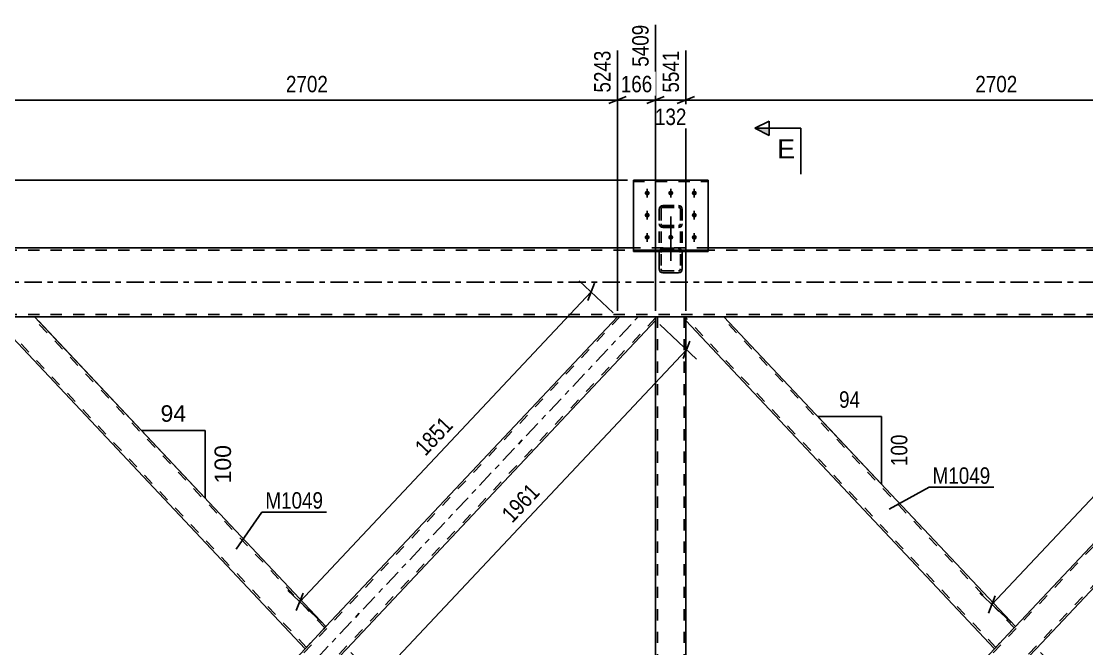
# Model space of a CAD drawing. Header units: millimetres. Extents: x -76 to 765, y -395 to 199.
# Drawn here: x 106 to 291.4, y -63.8 to 45.4 of the extents above; entities that cross this region are included whole.
import ezdxf

# ---------------------------------------------------------------- set-up
doc = ezdxf.new("R2010")
doc.units = ezdxf.units.MM
doc.linetypes.add('DXK_LINE_DOT2', pattern=[3.9198, 1.9599, -1.9599])
doc.linetypes.add('DXK_LINE_DOT3', pattern=[5.9187, 2.979, -0.9799, 0.9799, -0.9799])
doc.styles.add('Arial', font='ARIAL.TTF', dxfattribs={"height": 0.2})
doc.styles.add('Arial Narrow', font='ARIALN.TTF', dxfattribs={"height": 0.2})

# ---------------------------------------------------------------- blocks, each defined once
blk = doc.blocks.new('Bolt-761551795-4769 - 4757')
at = {"color": 1, "linetype": 'DXK_LINE_DOT2'}
for p, q in [((214.91, 15.91), (214.91, 14.77)), ((219.01, 15.91), (219.01, 14.77)), ((223.11, 15.91), (223.11, 14.77)), ((214.91, 12.06), (214.91, 10.92)), ((223.11, 12.06), (223.11, 10.92)), ((214.91, 8.2), (214.91, 7.07)), ((219.01, 8.2), (219.01, 7.07)), ((223.11, 8.2), (223.11, 7.07))]:
    blk.add_line(p, q, dxfattribs=at)
blk = doc.blocks.new('Bolt-761551795-4940 - 4757')
at = {"linetype": 'Continuous'}
for points in [[(214.91, 15.12), (214.82, 15.13), (214.73, 15.16), (214.65, 15.2), (214.58, 15.26), (214.53, 15.33), (214.49, 15.41), (214.47, 15.49), (214.47, 15.58), (214.49, 15.66), (214.53, 15.74), (214.58, 15.81), (214.65, 15.87), (214.73, 15.91), (214.82, 15.94), (214.91, 15.95), (215, 15.94), (215.09, 15.91), (215.17, 15.87), (215.24, 15.81), (215.29, 15.74), (215.33, 15.66), (215.35, 15.58), (215.35, 15.49), (215.33, 15.41), (215.29, 15.33), (215.24, 15.26), (215.17, 15.2), (215.09, 15.16), (215, 15.13)], [(219.01, 15.12), (218.92, 15.13), (218.83, 15.16), (218.75, 15.2), (218.68, 15.26), (218.63, 15.33), (218.59, 15.41), (218.57, 15.49), (218.57, 15.58), (218.59, 15.66), (218.63, 15.74), (218.68, 15.81), (218.75, 15.87), (218.83, 15.91), (218.92, 15.94), (219.01, 15.95), (219.1, 15.94), (219.19, 15.91), (219.27, 15.87), (219.34, 15.81), (219.39, 15.74), (219.43, 15.66), (219.45, 15.58), (219.45, 15.49), (219.43, 15.41), (219.39, 15.33), (219.34, 15.26), (219.27, 15.2), (219.19, 15.16), (219.1, 15.13)], [(223.11, 15.12), (223.02, 15.13), (222.93, 15.16), (222.85, 15.2), (222.78, 15.26), (222.73, 15.33), (222.69, 15.41), (222.67, 15.49), (222.67, 15.58), (222.69, 15.66), (222.73, 15.74), (222.78, 15.81), (222.85, 15.87), (222.93, 15.91), (223.02, 15.94), (223.11, 15.95), (223.2, 15.94), (223.29, 15.91), (223.37, 15.87), (223.44, 15.81), (223.49, 15.74), (223.53, 15.66), (223.55, 15.58), (223.55, 15.49), (223.53, 15.41), (223.49, 15.33), (223.44, 15.26), (223.37, 15.2), (223.29, 15.16), (223.2, 15.13)], [(214.91, 11.27), (214.82, 11.28), (214.73, 11.31), (214.65, 11.35), (214.58, 11.41), (214.53, 11.48), (214.49, 11.56), (214.47, 11.64), (214.47, 11.73), (214.49, 11.81), (214.53, 11.89), (214.58, 11.96), (214.65, 12.02), (214.73, 12.06), (214.82, 12.09), (214.91, 12.1), (215, 12.09), (215.09, 12.06), (215.17, 12.02), (215.24, 11.96), (215.29, 11.89), (215.33, 11.81), (215.35, 11.73), (215.35, 11.64), (215.33, 11.56), (215.29, 11.48), (215.24, 11.41), (215.17, 11.35), (215.09, 11.31), (215, 11.28)], [(223.11, 11.27), (223.02, 11.28), (222.93, 11.31), (222.85, 11.35), (222.78, 11.41), (222.73, 11.48), (222.69, 11.56), (222.67, 11.64), (222.67, 11.73), (222.69, 11.81), (222.73, 11.89), (222.78, 11.96), (222.85, 12.02), (222.93, 12.06), (223.02, 12.09), (223.11, 12.1), (223.2, 12.09), (223.29, 12.06), (223.37, 12.02), (223.44, 11.96), (223.49, 11.89), (223.53, 11.81), (223.55, 11.73), (223.55, 11.64), (223.53, 11.56), (223.49, 11.48), (223.44, 11.41), (223.37, 11.35), (223.29, 11.31), (223.2, 11.28)], [(214.91, 7.42), (214.82, 7.43), (214.73, 7.45), (214.65, 7.5), (214.58, 7.55), (214.53, 7.62), (214.49, 7.7), (214.47, 7.79), (214.47, 7.87), (214.49, 7.96), (214.53, 8.04), (214.58, 8.11), (214.65, 8.16), (214.73, 8.21), (214.82, 8.23), (214.91, 8.24), (215, 8.23), (215.09, 8.21), (215.17, 8.16), (215.24, 8.11), (215.29, 8.04), (215.33, 7.96), (215.35, 7.87), (215.35, 7.79), (215.33, 7.7), (215.29, 7.62), (215.24, 7.55), (215.17, 7.5), (215.09, 7.45), (215, 7.43)], [(219.01, 7.42), (218.92, 7.43), (218.83, 7.45), (218.75, 7.5), (218.68, 7.55), (218.63, 7.62), (218.59, 7.7), (218.57, 7.79), (218.57, 7.87), (218.59, 7.96), (218.63, 8.04), (218.68, 8.11), (218.75, 8.16), (218.83, 8.21), (218.92, 8.23), (219.01, 8.24), (219.1, 8.23), (219.19, 8.21), (219.27, 8.16), (219.34, 8.11), (219.39, 8.04), (219.43, 7.96), (219.45, 7.87), (219.45, 7.79), (219.43, 7.7), (219.39, 7.62), (219.34, 7.55), (219.27, 7.5), (219.19, 7.45), (219.1, 7.43)], [(223.11, 7.42), (223.02, 7.43), (222.93, 7.45), (222.85, 7.5), (222.78, 7.55), (222.73, 7.62), (222.69, 7.7), (222.67, 7.79), (222.67, 7.87), (222.69, 7.96), (222.73, 8.04), (222.78, 8.11), (222.85, 8.16), (222.93, 8.21), (223.02, 8.23), (223.11, 8.24), (223.2, 8.23), (223.29, 8.21), (223.37, 8.16), (223.44, 8.11), (223.49, 8.04), (223.53, 7.96), (223.55, 7.87), (223.55, 7.79), (223.53, 7.7), (223.49, 7.62), (223.44, 7.55), (223.37, 7.5), (223.29, 7.45), (223.2, 7.43)]]:
    blk.add_hatch(color=1, dxfattribs=at).paths.add_polyline_path(points)
at = {"color": 1, "linetype": 'Continuous'}
for p, q in [((214.91, 15.14), (214.91, 16.27)), ((219.01, 15.14), (219.01, 16.27)), ((223.11, 15.14), (223.11, 16.27)), ((214.91, 11.29), (214.91, 12.42)), ((223.11, 11.29), (223.11, 12.42)), ((214.91, 7.43), (214.91, 8.57)), ((219.01, 7.43), (219.01, 8.57)), ((223.11, 7.43), (223.11, 8.57))]:
    blk.add_line(p, q, dxfattribs=at)
blk = doc.blocks.new('Part-761551795-5208 - 4757')
at = {"color": 2, "linetype": 'Continuous'}
for p, q in [((221.64, -6.66), (221.64, -6)), ((275.38, -63.8), (221.64, -6.66)), ((279, -59.95), (228.27, -6)), ((278.56, -60.41), (275.38, -63.8)), ((279, -59.95), (278.56, -60.41))]:
    blk.add_line(p, q, dxfattribs=at)
at = {"color": 7, "linetype": 'DXK_LINE_DOT2'}
for p, q in [((228.27, -6), (221.64, -6)), ((275.6, -63.57), (221.64, -6.19)), ((278.78, -60.18), (227.83, -6)), ((278.97, -59.98), (278.56, -60.41)), ((275.6, -63.57), (275.61, -63.55))]:
    blk.add_line(p, q, dxfattribs=at)
blk = doc.blocks.new('Part-761551795-4950 - 4757')
at = {"color": 2, "linetype": 'Continuous'}
for p, q in [((212.51, 6), (0, 6)), ((452.51, 6), (225.51, 6)), ((461.41, -6), (0, -6))]:
    blk.add_line(p, q, dxfattribs=at)
at = {"color": 7, "linetype": 'DXK_LINE_DOT2'}
for p, q in [((591.24, 5.6), (0, 5.6)), ((225.51, 6), (212.51, 6)), ((591.24, -5.6), (0, -5.6))]:
    blk.add_line(p, q, dxfattribs=at)
at = {"color": 7, "linetype": 'DXK_LINE_DOT3'}
blk.add_line((0, 0), (591.24, 0), dxfattribs=at)
blk = doc.blocks.new('Part-761551795-5013 - 4757')
at = {"color": 7, "linetype": 'DXK_LINE_DOT2'}
for p, q in [((225.51, 17.77), (212.51, 17.77)), ((212.51, 17.77), (212.51, 5.33)), ((212.51, 17.55), (225.51, 17.55)), ((225.51, 5.33), (225.51, 17.77)), ((225.51, 5.55), (212.51, 5.55)), ((212.51, 5.33), (225.51, 5.33))]:
    blk.add_line(p, q, dxfattribs=at)
blk = doc.blocks.new('Part-761551795-5016 - 4757')
at = {"color": 2, "linetype": 'Continuous'}
for p, q in [((212.51, 17.79), (225.51, 17.79)), ((212.51, 17.79), (212.51, 5.36)), ((225.51, 17.79), (225.51, 5.36)), ((212.51, 5.58), (225.51, 5.58)), ((212.51, 5.36), (225.51, 5.36))]:
    blk.add_line(p, q, dxfattribs=at)
at = {"color": 7, "linetype": 'DXK_LINE_DOT2'}
blk.add_line((212.51, 17.57), (225.51, 17.57), dxfattribs=at)
blk = doc.blocks.new('Part-761551795-5025 - 4757')
at = {"color": 7, "linetype": 'DXK_LINE_DOT2'}
for p, q in [((217.06, 12.95), (217.2, 13.14)), ((217.2, 13.14), (217.41, 13.27)), ((217.41, 13.27), (217.65, 13.32)), ((217.53, 13), (217.42, 12.93)), ((217.65, 13.02), (217.53, 13)), ((217.65, 13.32), (220.37, 13.32)), ((217.65, 13.02), (220.37, 13.02)), ((220.37, 13.32), (220.62, 13.27)), ((220.49, 13), (220.37, 13.02)), ((220.6, 12.93), (220.49, 13)), ((220.62, 13.27), (220.82, 13.14)), ((220.82, 13.14), (220.96, 12.95)), ((217.01, 12.72), (217.06, 12.95)), ((217.01, 12.72), (217.01, 2.31)), ((217.36, 12.83), (217.33, 12.72)), ((217.33, 12.72), (217.33, 2.31)), ((217.42, 12.93), (217.36, 12.83)), ((220.67, 12.83), (220.6, 12.93)), ((220.69, 12.72), (220.67, 12.83)), ((220.69, 12.72), (220.69, 2.31)), ((220.96, 12.95), (221.01, 12.72)), ((221.01, 12.72), (221.01, 2.31)), ((217.06, 9.93), (217.01, 10.16)), ((217.2, 9.74), (217.06, 9.93)), ((217.41, 9.61), (217.2, 9.74)), ((217.33, 10.16), (217.36, 10.05)), ((217.36, 10.05), (217.42, 9.95)), ((217.65, 9.56), (217.41, 9.61)), ((217.42, 9.95), (217.53, 9.89)), ((217.53, 9.89), (217.65, 9.86)), ((217.65, 9.86), (220.37, 9.86)), ((217.65, 9.56), (220.37, 9.56)), ((220.37, 9.86), (220.49, 9.89)), ((220.62, 9.61), (220.37, 9.56)), ((220.49, 9.89), (220.6, 9.95)), ((220.6, 9.95), (220.67, 10.05)), ((220.82, 9.74), (220.62, 9.61)), ((220.67, 10.05), (220.69, 10.16)), ((220.96, 9.93), (220.82, 9.74)), ((221.01, 10.16), (220.96, 9.93)), ((217.65, 5.88), (217.41, 5.83)), ((217.65, 5.88), (220.37, 5.88)), ((220.62, 5.83), (220.37, 5.88)), ((217.06, 5.46), (217.01, 5.2)), ((217.33, 5.2), (217.36, 5.33)), ((217.53, 5.52), (217.65, 5.54)), ((217.65, 5.54), (220.37, 5.54)), ((220.37, 5.54), (220.49, 5.52)), ((220.67, 5.33), (220.69, 5.2)), ((221.01, 5.2), (220.96, 5.46)), ((217.01, 2.31), (217.06, 2.05)), ((217.36, 2.18), (217.33, 2.31)), ((217.65, 1.97), (217.53, 1.99)), ((217.65, 1.97), (220.37, 1.97)), ((220.49, 1.99), (220.37, 1.97)), ((220.69, 2.31), (220.67, 2.18)), ((220.96, 2.05), (221.01, 2.31)), ((217.41, 1.68), (217.65, 1.63)), ((217.65, 1.63), (220.37, 1.63)), ((220.37, 1.63), (220.62, 1.68))]:
    blk.add_line(p, q, dxfattribs=at)
at = {"color": 7, "linetype": 'DXK_LINE_DOT3'}
blk.add_line((219.01, 11.44), (219.01, 3.76), dxfattribs=at)
at = {"color": 7, "linetype": 'DXK_LINE_DOT2'}
for centre, radius, start, end in [((217.68, 5.23), 0.662, 114.32, 159.2417), ((220.34, 5.23), 0.662, 20.7583, 65.68), ((217.66, 5.22), 0.331, 114.32, 159.2417), ((220.36, 5.22), 0.331, 20.7583, 65.68), ((217.68, 2.28), 0.662, 200.7583, 245.68), ((217.66, 2.29), 0.331, 200.7583, 245.68), ((220.36, 2.29), 0.331, 294.32, 339.2417), ((220.34, 2.28), 0.662, 294.32, 339.2417)]:
    blk.add_arc(centre, radius, start, end, dxfattribs=at)
blk = doc.blocks.new('Part-761551795-5213 - 4757')
at = {"color": 7, "linetype": 'DXK_LINE_DOT2'}
for p, q in [((330.17, -6), (221.64, -121.41)), ((336.36, -6.2), (227.83, -121.6)), ((336.36, -6), (329.73, -6)), ((279, -59.95), (275.38, -63.8)), ((282.63, -63.8), (279, -67.65)), ((222.47, -120.06), (221.64, -120.94)), ((221.64, -121.6), (221.64, -120.94)), ((228.27, -121.6), (221.64, -121.6))]:
    blk.add_line(p, q, dxfattribs=at)
at = {"color": 2, "linetype": 'Continuous'}
for p, q in [((329.73, -6), (279, -59.95)), ((336.36, -6.66), (282.63, -63.8)), ((336.36, -6.66), (336.36, -6)), ((275.38, -63.8), (222.47, -120.06)), ((279, -67.65), (228.27, -121.6))]:
    blk.add_line(p, q, dxfattribs=at)
blk = doc.blocks.new('Part-761551795-5125 - 4757')
at = {"color": 7, "linetype": 'DXK_LINE_DOT2'}
for p, q in [((217.2, 13.17), (217.06, 12.97)), ((217.41, 13.3), (217.2, 13.17)), ((217.65, 13.34), (217.41, 13.3)), ((217.42, 12.95), (217.53, 13.02)), ((217.53, 13.02), (217.65, 13.04)), ((217.65, 13.34), (220.37, 13.34)), ((217.65, 13.04), (220.37, 13.04)), ((220.62, 13.3), (220.37, 13.34)), ((220.37, 13.04), (220.49, 13.02)), ((220.49, 13.02), (220.6, 12.95)), ((220.82, 13.17), (220.62, 13.3)), ((220.96, 12.97), (220.82, 13.17)), ((217.06, 12.97), (217.01, 12.74)), ((217.01, 12.74), (217.01, 5.36)), ((217.33, 12.74), (217.36, 12.86)), ((217.33, 12.74), (217.33, 2.33)), ((217.36, 12.86), (217.42, 12.95)), ((220.6, 12.95), (220.67, 12.86)), ((220.67, 12.86), (220.69, 12.74)), ((220.69, 12.74), (220.69, 2.33)), ((221.01, 12.74), (220.96, 12.97)), ((221.01, 12.74), (221.01, 5.36)), ((217.01, 10.19), (217.06, 9.96)), ((217.06, 9.96), (217.2, 9.76)), ((217.2, 9.76), (217.41, 9.63)), ((217.36, 10.07), (217.33, 10.19)), ((217.42, 9.97), (217.36, 10.07)), ((217.41, 9.63), (217.65, 9.58)), ((217.53, 9.91), (217.42, 9.97)), ((217.65, 9.89), (217.53, 9.91)), ((217.65, 9.89), (220.37, 9.89)), ((217.65, 9.58), (220.37, 9.58)), ((220.49, 9.91), (220.37, 9.89)), ((220.37, 9.58), (220.62, 9.63)), ((220.6, 9.97), (220.49, 9.91)), ((220.67, 10.07), (220.6, 9.97)), ((220.62, 9.63), (220.82, 9.76)), ((220.69, 10.19), (220.67, 10.07)), ((220.82, 9.76), (220.96, 9.96)), ((220.96, 9.96), (221.01, 10.19)), ((217.41, 5.85), (217.65, 5.91)), ((217.65, 5.57), (217.53, 5.54)), ((217.65, 5.91), (220.37, 5.91)), ((217.65, 5.57), (220.37, 5.57)), ((220.37, 5.91), (220.62, 5.85)), ((220.49, 5.54), (220.37, 5.57)), ((217.01, 5.23), (217.06, 5.49)), ((217.36, 5.36), (217.33, 5.23)), ((220.69, 5.23), (220.67, 5.36)), ((220.96, 5.49), (221.01, 5.23)), ((217.33, 2.33), (217.36, 2.2)), ((217.53, 2.02), (217.65, 1.99)), ((217.65, 1.99), (220.37, 1.99)), ((220.37, 1.99), (220.49, 2.02)), ((220.67, 2.2), (220.69, 2.33))]:
    blk.add_line(p, q, dxfattribs=at)
at = {"color": 7, "linetype": 'DXK_LINE_DOT3'}
blk.add_line((219.01, 3.78), (219.01, 11.46), dxfattribs=at)
at = {"color": 2, "linetype": 'Continuous'}
for p, q in [((217.01, 5.36), (217.01, 2.33)), ((221.01, 5.36), (221.01, 2.33)), ((217.06, 2.07), (217.01, 2.33)), ((221.01, 2.33), (220.96, 2.07)), ((217.65, 1.65), (217.41, 1.7)), ((217.65, 1.65), (220.37, 1.65)), ((220.62, 1.7), (220.37, 1.65))]:
    blk.add_line(p, q, dxfattribs=at)
at = {"color": 7, "linetype": 'DXK_LINE_DOT2'}
for centre, radius, start, end in [((217.68, 5.25), 0.662, 114.32, 159.2417), ((220.34, 5.25), 0.662, 20.7583, 65.68), ((217.66, 5.24), 0.331, 114.32, 159.2417), ((220.36, 5.24), 0.331, 20.7583, 65.68), ((217.66, 2.32), 0.331, 200.7583, 245.68), ((220.36, 2.32), 0.331, 294.32, 339.2417)]:
    blk.add_arc(centre, radius, start, end, dxfattribs=at)
at = {"color": 2, "linetype": 'Continuous'}
for centre, start, end in [((217.68, 2.3), 200.7583, 245.68), ((220.34, 2.3), 294.32, 339.2417)]:
    blk.add_arc(centre, 0.662, start, end, dxfattribs=at)
blk = doc.blocks.new('Part-761551795-5138 - 4757')
at = {"color": 7, "linetype": 'DXK_LINE_DOT2'}
for p, q in [((221.64, -6), (216.36, -6)), ((216.36, -6.66), (216.36, -6)), ((216.68, -121.6), (216.68, -6)), ((221.32, -121.6), (221.32, -6)), ((221.64, -6.66), (221.64, -6)), ((216.36, -121.6), (216.36, -120.06)), ((221.64, -121.6), (221.64, -120.06)), ((216.36, -121.6), (221.64, -121.6))]:
    blk.add_line(p, q, dxfattribs=at)
at = {"color": 2, "linetype": 'Continuous'}
for p, q in [((216.36, -120.06), (216.36, -6.66)), ((221.64, -120.06), (221.64, -6.66))]:
    blk.add_line(p, q, dxfattribs=at)
blk = doc.blocks.new('Part-761551795-5218 - 4757')
at = {"color": 2, "linetype": 'Continuous'}
for p, q in [((101.64, -6.66), (101.64, -6)), ((155.38, -63.8), (101.64, -6.66)), ((159, -59.95), (108.27, -6)), ((158.56, -60.41), (155.38, -63.8)), ((159, -59.95), (158.56, -60.41))]:
    blk.add_line(p, q, dxfattribs=at)
at = {"color": 7, "linetype": 'DXK_LINE_DOT2'}
for p, q in [((108.27, -6), (101.64, -6)), ((155.6, -63.57), (101.64, -6.19)), ((158.78, -60.18), (107.83, -6)), ((158.97, -59.98), (158.56, -60.41)), ((155.6, -63.57), (155.61, -63.55))]:
    blk.add_line(p, q, dxfattribs=at)
blk = doc.blocks.new('Part-761551795-5223 - 4757')
at = {"color": 7, "linetype": 'DXK_LINE_DOT2'}
for p, q in [((210.17, -6), (101.64, -121.41)), ((216.36, -6.19), (107.83, -121.6)), ((216.36, -6), (209.73, -6)), ((159, -59.95), (155.38, -63.8)), ((162.63, -63.8), (159, -67.65)), ((108.27, -121.6), (101.64, -121.6))]:
    blk.add_line(p, q, dxfattribs=at)
at = {"color": 7, "linetype": 'DXK_LINE_DOT3'}
blk.add_line((104.64, -121.6), (213.36, -6), dxfattribs=at)
at = {"color": 2, "linetype": 'Continuous'}
for p, q in [((209.73, -6), (159, -59.95)), ((216.36, -6.66), (162.63, -63.8)), ((216.36, -6.66), (216.36, -6)), ((155.38, -63.8), (101.64, -120.94)), ((159, -67.65), (108.27, -121.6)), ((101.64, -121.52), (101.64, -120.94)), ((101.64, -121.6), (101.64, -121.52))]:
    blk.add_line(p, q, dxfattribs=at)
blk = doc.blocks.new('StraightDimension-761551795-5819 - 4757')
at = {"color": 7, "linetype": 'Continuous'}
for p, q in [((337.09, -7.35), (344.86, -14.66)), ((342.52, -14.52), (343.7, -11.51)), ((289.38, -70.15), (343.11, -13.01)), ((283.35, -64.49), (291.13, -71.8)), ((289.97, -68.65), (288.79, -71.65))]:
    blk.add_line(p, q, dxfattribs=at)
at = {"color": 0}
blk.add_wipeout([(318.62, -37.97), (315.56, -35.09), (309.72, -41.29), (312.78, -44.17)], dxfattribs=at)
at = {"color": 3, "style": 'Arial Narrow'}
blk.add_text('1961', height=2.863, rotation=46.7591, dxfattribs=at).set_placement((312.76, -43.32))
blk = doc.blocks.new('StraightDimension-761551795-5798 - 4757')
at = {"color": 7, "linetype": 'Continuous'}
for p, q in [((329.01, -5.31), (323.58, -0.21)), ((325.06, -3.66), (326.24, -0.66)), ((274.92, -56.11), (325.65, -2.16)), ((278.27, -59.26), (272.84, -54.15)), ((275.51, -54.6), (274.33, -57.61))]:
    blk.add_line(p, q, dxfattribs=at)
at = {"color": 0}
blk.add_wipeout([(302.65, -25.52), (299.59, -22.64), (293.76, -28.84), (296.82, -31.72)], dxfattribs=at)
at = {"color": 3, "style": 'Arial Narrow'}
blk.add_text('1851', height=2.863, rotation=46.7591, dxfattribs=at).set_placement((296.8, -30.87))
blk = doc.blocks.new('AngleDimension-761551795-5883 - 4757')
at = {"color": 7, "linetype": 'Continuous'}
for p, q in [((108.95, -6.73), (126.87, -25.78)), ((137.97, -25.78), (126.87, -25.78)), ((137.97, -37.58), (126.87, -25.78)), ((137.97, -37.58), (137.97, -25.78))]:
    blk.add_line(p, q, dxfattribs=at)
at = {"color": 0}
for points in [[(135.24, -24.88), (135.24, -20.68), (129.6, -20.68), (129.6, -24.88)], [(143.07, -27.74), (138.87, -27.74), (138.87, -35.62), (143.07, -35.62)]]:
    blk.add_wipeout(points, dxfattribs=at)
at = {"color": 3, "style": 'Arial'}
blk.add_text('94', height=2.865, dxfattribs=at).set_placement((130.2, -24.28))
blk.add_text('100', height=2.865, rotation=90.0002, dxfattribs=at).set_placement((142.47, -35.02))
blk = doc.blocks.new('StraightDimension-761551795-15824 - 4757')
at = {"color": 7, "linetype": 'Continuous'}
for p, q in [((221.64, -5), (221.64, 40.34)), ((329.73, -5), (329.73, 40.34)), ((223.14, 32.33), (220.14, 31.13)), ((221.64, 31.73), (329.73, 31.73)), ((328.23, 31.13), (331.23, 32.33))]:
    blk.add_line(p, q, dxfattribs=at)
at = {"color": 0, "linetype": 'Continuous'}
blk.add_wipeout([(329.13, 40.94), (324.93, 40.94), (324.93, 32.43), (329.13, 32.43)], dxfattribs=at)
at = {"color": 0}
blk.add_wipeout([(279.94, 32.48), (279.94, 36.68), (271.43, 36.68), (271.43, 32.48)], dxfattribs=at)
at = {"color": 3, "linetype": 'Continuous', "style": 'Arial Narrow'}
blk.add_text('8243', height=2.863, rotation=90.0002, dxfattribs=at).set_placement((328.53, 33.03))
at = {"color": 3, "style": 'Arial Narrow'}
blk.add_text('2702', height=2.863, dxfattribs=at).set_placement((272.03, 33.08))
blk = doc.blocks.new('StraightDimension-761551795-15825 - 4757')
at = {"color": 7, "linetype": 'Continuous'}
for p, q in [((216.36, -5), (216.36, 44.84)), ((221.64, -5), (221.64, 40.34)), ((214.86, 31.13), (217.86, 32.33)), ((216.36, 31.73), (221.64, 31.73)), ((223.14, 32.33), (220.14, 31.13))]:
    blk.add_line(p, q, dxfattribs=at)
at = {"color": 0, "linetype": 'Continuous'}
blk.add_wipeout([(221.04, 40.94), (216.84, 40.94), (216.84, 32.43), (221.04, 32.43)], dxfattribs=at)
at = {"color": 0}
blk.add_wipeout([(222.34, 26.78), (222.34, 30.98), (215.66, 30.98), (215.66, 26.78)], dxfattribs=at)
at = {"color": 3, "linetype": 'Continuous', "style": 'Arial Narrow'}
blk.add_text('5541', height=2.863, rotation=90.0002, dxfattribs=at).set_placement((220.44, 33.03))
at = {"color": 3, "style": 'Arial Narrow'}
blk.add_text('132', height=2.863, dxfattribs=at).set_placement((216.26, 27.38))
blk = doc.blocks.new('StraightDimension-761551795-15826 - 4757')
at = {"color": 7, "linetype": 'Continuous'}
for p, q in [((216.36, -5), (216.36, 44.84)), ((209.73, -5), (209.73, 40.34)), ((208.23, 31.13), (211.23, 32.33)), ((209.73, 31.73), (216.36, 31.73)), ((217.86, 32.33), (214.86, 31.13))]:
    blk.add_line(p, q, dxfattribs=at)
at = {"color": 0}
blk.add_wipeout([(216.39, 32.48), (216.39, 36.68), (209.71, 36.68), (209.71, 32.48)], dxfattribs=at)
at = {"color": 3, "style": 'Arial Narrow'}
blk.add_text('166', height=2.863, dxfattribs=at).set_placement((210.31, 33.08))
at = {"color": 0, "linetype": 'Continuous'}
blk.add_wipeout([(215.76, 45.44), (211.56, 45.44), (211.56, 36.93), (215.76, 36.93)], dxfattribs=at)
at = {"color": 3, "linetype": 'Continuous', "style": 'Arial Narrow'}
blk.add_text('5409', height=2.863, rotation=90.0002, dxfattribs=at).set_placement((215.16, 37.53))
blk = doc.blocks.new('StraightDimension-761551795-15827 - 4757')
at = {"color": 7, "linetype": 'Continuous'}
for p, q in [((101.64, -5), (101.64, 40.34)), ((209.73, -5), (209.73, 40.34)), ((103.14, 32.33), (100.14, 31.13)), ((101.64, 31.73), (209.73, 31.73)), ((208.23, 31.13), (211.23, 32.33))]:
    blk.add_line(p, q, dxfattribs=at)
at = {"color": 0, "linetype": 'Continuous'}
blk.add_wipeout([(209.13, 40.94), (204.93, 40.94), (204.93, 32.43), (209.13, 32.43)], dxfattribs=at)
at = {"color": 0}
blk.add_wipeout([(159.94, 32.48), (159.94, 36.68), (151.43, 36.68), (151.43, 32.48)], dxfattribs=at)
at = {"color": 3, "linetype": 'Continuous', "style": 'Arial Narrow'}
blk.add_text('5243', height=2.863, rotation=90.0002, dxfattribs=at).set_placement((208.53, 33.03))
at = {"color": 3, "style": 'Arial Narrow'}
blk.add_text('2702', height=2.863, dxfattribs=at).set_placement((152.03, 33.08))
blk = doc.blocks.new('StraightDimension-761551795-16260 - 4757')
at = {"color": 7, "linetype": 'Continuous'}
for p, q in [((209.01, -5.31), (203.07, 0.27)), ((154.42, -55.63), (205.15, -1.69)), ((204.56, -3.19), (205.74, -0.18)), ((158.27, -59.26), (152.34, -53.68)), ((155.01, -54.13), (153.82, -57.14))]:
    blk.add_line(p, q, dxfattribs=at)
at = {"color": 0}
blk.add_wipeout([(182.15, -25.05), (179.09, -22.17), (173.26, -28.37), (176.32, -31.25)], dxfattribs=at)
at = {"color": 3, "style": 'Arial Narrow'}
blk.add_text('1851', height=2.863, rotation=46.7591, dxfattribs=at).set_placement((176.29, -30.4))
blk = doc.blocks.new('StraightDimension-761551795-16281 - 4757')
at = {"color": 7, "linetype": 'Continuous'}
for p, q in [((217.09, -7.35), (223.52, -13.39)), ((221.18, -13.25), (222.36, -10.24)), ((168.04, -68.89), (221.77, -11.75)), ((163.35, -64.49), (169.78, -70.53)), ((168.63, -67.38), (167.44, -70.39))]:
    blk.add_line(p, q, dxfattribs=at)
at = {"color": 0}
blk.add_wipeout([(197.27, -36.7), (194.21, -33.83), (188.38, -40.03), (191.44, -42.9)], dxfattribs=at)
at = {"color": 3, "style": 'Arial Narrow'}
blk.add_text('1961', height=2.863, rotation=46.7591, dxfattribs=at).set_placement((191.41, -42.06))
blk = doc.blocks.new('AngleDimension-761551795-16337 - 4757')
at = {"color": 7, "linetype": 'Continuous'}
for p, q in [((247.68, -26.64), (244.59, -23.35)), ((255.69, -23.35), (244.59, -23.35)), ((255.69, -35.15), (244.59, -23.35)), ((255.69, -35.15), (255.69, -23.35))]:
    blk.add_line(p, q, dxfattribs=at)
at = {"color": 0}
for points in [[(252.56, -22.45), (252.56, -18.25), (247.71, -18.25), (247.71, -22.45)], [(260.79, -25.91), (256.59, -25.91), (256.59, -32.6), (260.79, -32.6)]]:
    blk.add_wipeout(points, dxfattribs=at)
at = {"color": 3, "style": 'Arial Narrow'}
blk.add_text('94', height=2.863, dxfattribs=at).set_placement((248.31, -21.85))
blk.add_text('100', height=2.863, rotation=90.0002, dxfattribs=at).set_placement((260.19, -32))
blk = doc.blocks.new('StraightDimension-761551795-18735 - 4757')
at = {"color": 7, "linetype": 'Continuous'}
blk.add_line((211.51, 17.79), (-67.63, 17.79), dxfattribs=at)
blk = doc.blocks.new('Mark-761551795-5204 - 4757')
at = {"color": 0}
blk.add_wipeout([(274.64, -35.09), (274.64, -32.09), (264.59, -32.09), (264.59, -35.09)], dxfattribs=at)
blk.add_wipeout([(274.64, -35.09), (274.64, -32.09), (264.59, -32.09), (264.59, -35.09)], dxfattribs=at)
at = {"color": 30, "linetype": 'Continuous'}
for p, q in [((257.02, -39.48), (263.99, -35.69)), ((263.99, -35.69), (275.24, -35.69))]:
    blk.add_line(p, q, dxfattribs=at)
at = {"color": 3, "style": 'Arial Narrow'}
blk.add_text('M1049', height=2.863, dxfattribs=at).set_placement((264.59, -35.09))
blk = doc.blocks.new('Mark-761551795-5214 - 4757')
at = {"color": 0}
blk.add_wipeout([(158.5, -39.41), (158.5, -36.41), (148.45, -36.41), (148.45, -39.41)], dxfattribs=at)
blk.add_wipeout([(158.5, -39.41), (158.5, -36.41), (148.45, -36.41), (148.45, -39.41)], dxfattribs=at)
at = {"color": 30, "linetype": 'Continuous'}
for p, q in [((143.34, -46.48), (147.85, -40.01)), ((147.85, -40.01), (159.1, -40.01))]:
    blk.add_line(p, q, dxfattribs=at)
at = {"color": 3, "style": 'Arial Narrow'}
blk.add_text('M1049', height=2.863, dxfattribs=at).set_placement((148.45, -39.41))
blk = doc.blocks.new('SectionMark-761551795-6306 - 4757')
at = {"linetype": 'Continuous'}
for points in [[(236.14, 26.81), (236.14, 25.56), (233.64, 26.81)], [(236.14, -146.06), (236.14, -147.31), (233.64, -147.31)]]:
    blk.add_hatch(color=6, dxfattribs=at).paths.add_polyline_path(points)
at = {"color": 6, "linetype": 'Continuous'}
for p, q in [((233.64, 26.81), (236.14, 28.06)), ((236.14, 25.56), (236.14, 28.06)), ((241.64, 26.81), (233.64, 26.81)), ((233.64, 26.81), (236.14, 25.56)), ((241.64, 26.81), (241.64, 18.81)), ((241.64, -147.31), (241.64, -139.31)), ((233.64, -147.31), (236.14, -146.06)), ((236.14, -146.06), (236.14, -148.56)), ((241.64, -147.31), (233.64, -147.31)), ((236.14, -148.56), (233.64, -147.31))]:
    blk.add_line(p, q, dxfattribs=at)
at = {"color": 0, "linetype": 'Continuous'}
for points in [[(240.64, 21.56), (240.64, 25.06), (237.53, 25.06), (237.53, 21.56)], [(240.64, -145.56), (240.64, -142.06), (237.53, -142.06), (237.53, -145.56)]]:
    blk.add_wipeout(points, dxfattribs=at)
at = {"color": 3, "linetype": 'Continuous', "style": 'Arial'}
for p in [(237.53, 21.56), (237.53, -145.56)]:
    blk.add_text('E', height=3.34, dxfattribs=at).set_placement(p)

msp = doc.modelspace()

# ---------------------------------------------------------------- block references
for name in ['Part-761551795-5016 - 4757', 'Part-761551795-5013 - 4757', 'Bolt-761551795-4940 - 4757', 'Bolt-761551795-4769 - 4757', 'Part-761551795-5125 - 4757', 'Part-761551795-5025 - 4757', 'Part-761551795-4950 - 4757', 'Part-761551795-5218 - 4757', 'Part-761551795-5223 - 4757', 'Part-761551795-5138 - 4757', 'Part-761551795-5208 - 4757', 'Part-761551795-5213 - 4757']:
    msp.add_blockref(name, (0, 0))

# ---------------------------------------------------------------- next in the draw order: block references
for name in ['AngleDimension-761551795-5883 - 4757', 'StraightDimension-761551795-5819 - 4757', 'AngleDimension-761551795-16337 - 4757']:
    msp.add_blockref(name, (0, 0))

# ---------------------------------------------------------------- next in the draw order: block references
msp.add_blockref('StraightDimension-761551795-5798 - 4757', (0, 0))

# ---------------------------------------------------------------- next in the draw order: block references
for name in ['StraightDimension-761551795-15824 - 4757', 'Mark-761551795-5204 - 4757']:
    msp.add_blockref(name, (0, 0))

# ---------------------------------------------------------------- next in the draw order: block references
for name in ['StraightDimension-761551795-15825 - 4757', 'SectionMark-761551795-6306 - 4757']:
    msp.add_blockref(name, (0, 0))

# ---------------------------------------------------------------- next in the draw order: block references
msp.add_blockref('StraightDimension-761551795-15826 - 4757', (0, 0))

# ---------------------------------------------------------------- next in the draw order: block references
msp.add_blockref('StraightDimension-761551795-15827 - 4757', (0, 0))

# ---------------------------------------------------------------- next in the draw order: block references
msp.add_blockref('StraightDimension-761551795-16260 - 4757', (0, 0))

# ---------------------------------------------------------------- next in the draw order: block references
msp.add_blockref('StraightDimension-761551795-16281 - 4757', (0, 0))

# ---------------------------------------------------------------- next in the draw order: block references
msp.add_blockref('StraightDimension-761551795-18735 - 4757', (0, 0))

# ---------------------------------------------------------------- next in the draw order: block references
msp.add_blockref('Mark-761551795-5214 - 4757', (0, 0))

doc.saveas('drawing.dxf')
